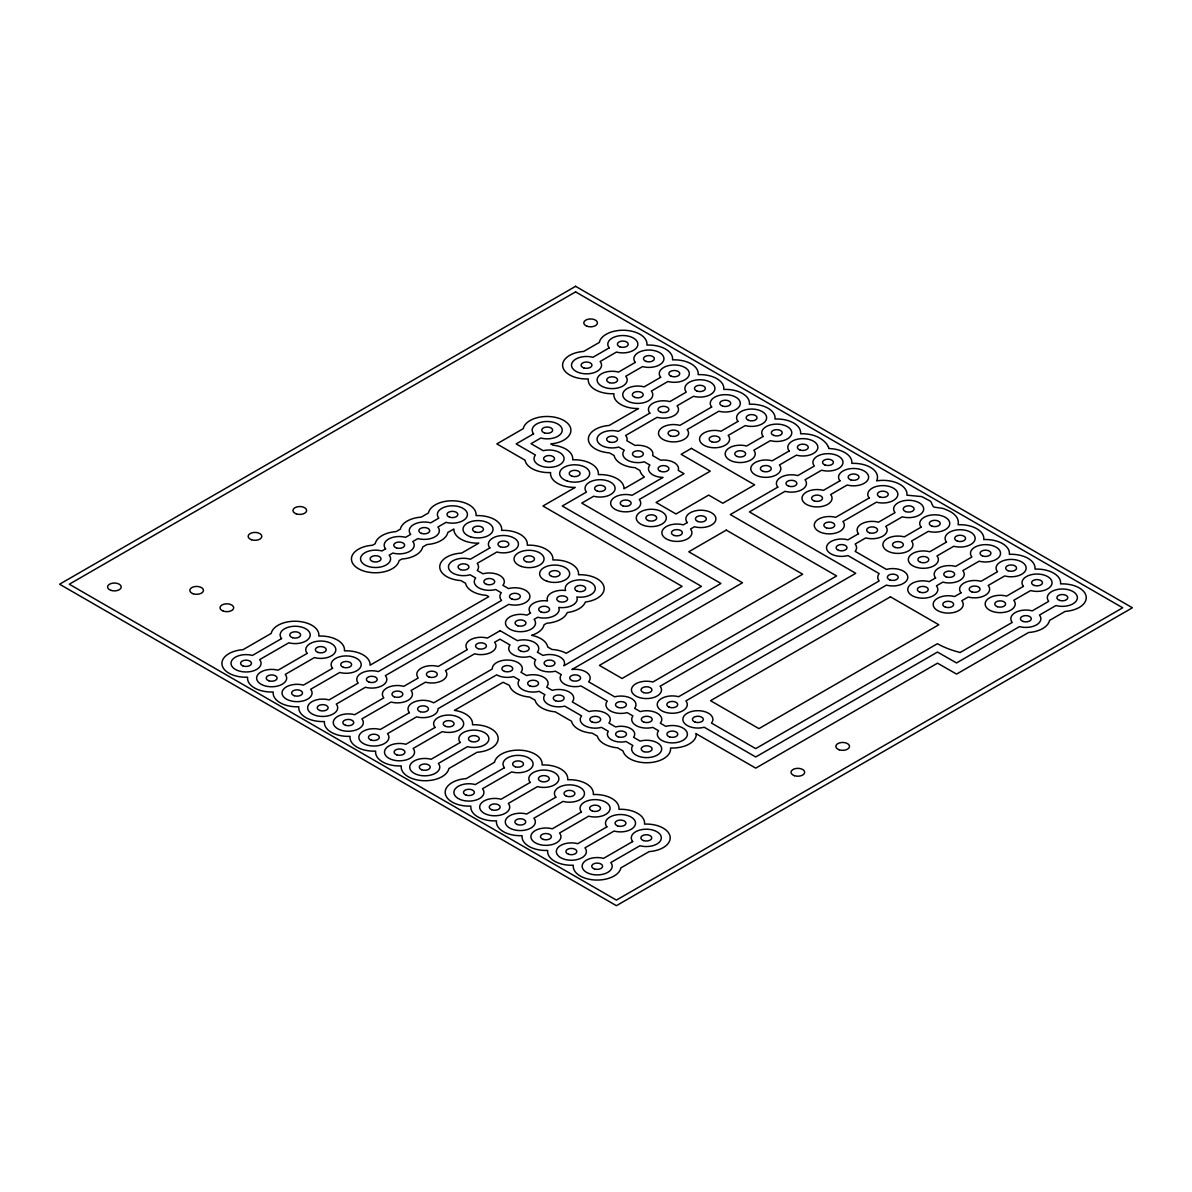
<?xml version="1.0" encoding="UTF-8"?>
<svg xmlns="http://www.w3.org/2000/svg" width="1192" height="1192" viewBox="0 0 1192 1192"><rect width="100%" height="100%" fill="white"/><g stroke="black" fill="none" stroke-linecap="round" stroke-linejoin="round"><path stroke-width="1.5" d="M500.074 630.747L487.349 638.092A15.034 8.687 0 0 0 470.348 639.821A15.034 8.687 0 0 0 467.353 649.625L438.224 666.462A15.034 8.687 0 0 0 421.208 668.176A15.034 8.687 0 0 0 418.228 677.995L403.79 686.339A15.034 8.687 0 0 0 386.774 688.052A15.034 8.687 0 0 0 383.794 697.871L354.65 714.708A15.034 8.687 0 0 0 333.402 721.309A15.034 8.687 0 0 0 350.478 731.158A15.034 8.687 0 0 0 361.891 718.88L391.036 702.058A15.034 8.687 0 0 0 408.037 700.33A15.034 8.687 0 0 0 411.031 690.511L425.455 682.182A15.034 8.687 0 0 0 442.47 680.453A15.034 8.687 0 0 0 445.45 670.634L474.595 653.812A15.034 8.687 0 0 0 491.611 652.084A15.034 8.687 0 0 0 494.591 642.264L499.955 639.165L510.012 644.976A15.034 8.687 0 0 0 513.111 654.646A15.034 8.687 0 0 0 529.874 656.434L535.7 659.802A15.034 8.687 0 0 0 538.903 669.338A15.034 8.687 0 0 0 555.412 671.185L561.313 674.597A15.034 8.687 0 0 0 564.516 684.119A15.034 8.687 0 0 0 581.025 685.981L607.279 701.134A15.034 8.687 0 0 0 610.319 710.879A15.034 8.687 0 0 0 627.201 712.637L632.952 715.96A15.034 8.687 0 0 0 636.111 725.555A15.034 8.687 0 0 0 652.754 727.388L658.565 730.741A15.034 8.687 0 0 0 670.47 742.825A15.034 8.687 0 0 0 687.203 732.827A15.034 8.687 0 0 0 665.866 726.375L660.308 723.172A15.034 8.687 0 0 0 657.373 713.293A15.034 8.687 0 0 0 640.253 711.594L634.621 708.346A15.034 8.687 0 0 0 631.581 698.601A15.034 8.687 0 0 0 614.7 696.843L588.654 681.809A15.034 8.687 0 0 0 586.971 672.631A15.034 8.687 0 0 0 571.922 669.517L720.951 583.469L581.77 503.113L593.69 496.23A15.034 8.687 0 0 0 614.938 489.644A15.034 8.687 0 0 0 597.877 479.78A15.034 8.687 0 0 0 586.449 492.058L562.266 506.019L701.447 586.36L563.89 665.777A15.034 8.687 0 0 0 559.316 656.613A15.034 8.687 0 0 0 542.926 655.406L537.368 652.188A15.034 8.687 0 0 0 534.374 642.384A15.034 8.687 0 0 0 517.373 640.655L500.148 630.702M960.082 652.531L1012.231 622.418A15.034 8.687 0 0 1 1015.226 612.599A15.034 8.687 0 0 1 1032.227 610.87L1048.722 601.349A15.034 8.687 0 0 1 1060.165 589.086A15.034 8.687 0 0 1 1077.225 598.935A15.034 8.687 0 0 1 1055.978 605.536L1039.469 615.057A15.034 8.687 0 0 1 1036.489 624.876A15.034 8.687 0 0 1 1019.488 626.605L956.52 662.946L937.478 652.054L755.743 756.98L704.234 727.239A15.034 8.687 0 0 1 683.001 720.624A15.034 8.687 0 0 1 700.106 710.79A15.034 8.687 0 0 1 711.475 723.082L755.713 748.621L937.419 643.71A75.603 43.642 0 0 0 960.111 652.486M828.336 446.762L828.887 448.192M828.991 448.565A23.915 13.812 0 0 1 851.818 463.375A23.915 13.812 0 0 1 876.612 480.868A23.915 13.812 0 0 1 906.918 495.172L921.803 496.602L930.431 501.176A14.17 8.18 0 0 1 931.891 504.082L933.306 506.6A4.634 2.682 0 0 0 934.453 507.211L942.082 508.254A11.205 6.467 0 0 1 945.658 509.505C952.095 511.875 959.694 516.583 958.144 524.748A23.915 13.812 0 0 1 983.758 539.544A23.915 13.812 0 0 1 1009.356 554.325A23.915 13.812 0 0 1 1034.969 569.12A23.915 13.812 0 0 1 1060.582 583.901A23.915 13.812 0 0 1 1086.15 596.343A23.915 13.812 0 0 1 1065.171 611.392L1049.556 620.406A23.915 13.812 0 0 1 1028.621 632.49L956.565 674.091L937.523 663.184L755.743 768.14L695.845 733.557A10.639 6.139 0 0 1 696.202 735.509A23.915 13.812 0 0 1 670.515 747.98A23.915 13.812 0 0 1 649.208 762.671A23.915 13.812 0 0 1 622.984 750.93L617.605 747.831A23.915 13.812 0 0 1 597.371 736.149L592.23 733.169A23.915 13.812 0 0 1 571.519 721.22L555.263 711.833A23.915 13.812 0 0 1 535.029 700.151L529.65 697.052A23.915 13.812 0 0 1 509.416 685.37L503.084 682.286L454.45 710.372A23.915 13.812 0 0 1 472.494 724.781A23.915 13.812 0 0 1 498.062 737.237A23.915 13.812 0 0 1 477.053 752.271L448.877 768.542A23.915 13.812 0 0 1 422.832 780.671A23.915 13.812 0 0 1 401.257 765.905A23.915 13.812 0 0 1 375.644 751.124A23.915 13.812 0 0 1 350.046 736.343A23.915 13.812 0 0 1 324.433 721.547A23.915 13.812 0 0 1 298.82 706.767A23.915 13.812 0 0 1 273.206 691.971A23.915 13.812 0 0 1 247.593 677.19A23.915 13.812 0 0 1 222.025 664.734A23.915 13.812 0 0 1 243.004 649.7L271.21 633.414A23.915 13.812 0 0 1 297.255 621.3A23.915 13.812 0 0 1 318.815 636.066A23.915 13.812 0 0 1 344.428 650.847A23.915 13.812 0 0 1 370.086 665.196L488.75 596.685L486.47 595.359A23.915 13.812 0 0 1 465.536 583.275L460.857 580.578A23.915 13.812 0 0 1 439.759 566.647A23.915 13.812 0 0 1 461.587 553.103L478.767 543.179A23.915 13.812 0 0 1 453.899 528.965L447.834 532.452A23.915 13.812 0 0 1 426.915 544.535L422.743 546.949A23.915 13.812 0 0 1 401.808 559.033L399.111 560.583A23.915 13.812 0 0 1 374.422 572.756A23.915 13.812 0 0 1 351.461 559.495A23.915 13.812 0 0 1 372.545 545.251L375.227 543.686A23.915 13.812 0 0 1 396.161 531.602L400.333 529.188A23.915 13.812 0 0 1 421.268 517.119L428.435 512.977A23.915 13.812 0 0 1 454.48 500.849A23.915 13.812 0 0 1 476.04 515.615A23.915 13.812 0 0 1 501.653 530.395A23.915 13.812 0 0 1 527.266 545.191A23.915 13.812 0 0 1 552.879 559.972A23.915 13.812 0 0 1 578.492 574.768A23.915 13.812 0 0 1 603.927 586.553A23.915 13.812 0 0 1 585.346 602.034A23.915 13.812 0 0 1 567.258 612.554A23.915 13.812 0 0 1 546.755 623.222L544.044 624.787A23.915 13.812 0 0 1 531.572 635.336A23.915 13.812 0 0 1 547.724 647.003L551.971 649.461A23.915 13.812 0 0 1 566.185 653.29L682.107 586.36L542.941 506.019L575.2 487.394A23.915 13.812 0 0 1 550.6 472.568A23.915 13.812 0 0 1 525.046 460.187L496.84 443.901L523.243 428.658A23.915 13.812 0 0 1 547.62 416.485A23.915 13.812 0 0 1 570.864 429.373A23.915 13.812 0 0 1 550.779 443.931L552.999 445.197A23.915 13.812 0 0 1 572.696 459.814A23.915 13.812 0 0 1 598.309 474.61A23.915 13.812 0 0 1 623.967 488.809L644.395 477.009A23.915 13.812 0 0 1 639.925 470.467L635.068 467.651A23.915 13.812 0 0 1 614.133 455.567L609.455 452.871A23.915 13.812 0 0 1 588.356 439.237A23.915 13.812 0 0 1 609.172 425.455L638.495 408.543A23.915 13.812 0 0 1 613.895 393.718A23.915 13.812 0 0 1 588.282 378.937A23.915 13.812 0 0 1 562.713 366.48A23.915 13.812 0 0 1 583.693 351.446L599.323 342.432A23.915 13.812 0 0 1 625.368 330.318A23.915 13.812 0 0 1 646.928 345.084A23.915 13.812 0 0 1 672.541 359.865A23.915 13.812 0 0 1 698.154 374.646A23.915 13.812 0 0 1 723.768 389.441A23.915 13.812 0 0 1 749.381 404.222A23.915 13.812 0 0 1 774.994 419.018A23.915 13.812 0 0 1 800.607 433.799A23.915 13.812 0 0 1 819.277 437.807A34.851 20.115 0 0 1 828.366 446.762M575.587 286.318L59.6 584.214L616.413 905.682L1132.4 607.786L575.587 286.318M575.587 291.891L69.27 584.214L616.413 900.109L1122.73 607.786L575.587 291.891M609.201 347.885L592.901 357.302A15.034 8.687 0 0 0 571.653 363.903A15.034 8.687 0 0 0 588.714 373.752A15.034 8.687 0 0 0 600.142 361.489L616.458 352.072A15.034 8.687 0 0 0 637.705 345.471A15.034 8.687 0 0 0 620.645 335.623A15.034 8.687 0 0 0 609.201 347.885M635.291 362.398L618.529 372.083A15.034 8.687 0 0 0 597.281 378.683A15.034 8.687 0 0 0 614.342 388.532A15.034 8.687 0 0 0 625.77 376.255L642.548 366.585A15.034 8.687 0 0 0 663.795 359.984A15.034 8.687 0 0 0 646.735 350.135A15.034 8.687 0 0 0 635.291 362.398M533.584 433.843L516.166 443.901L535.417 455.016A15.034 8.687 0 0 0 546.696 467.249A15.034 8.687 0 0 0 563.965 457.624A15.034 8.687 0 0 0 543.179 450.695L531.036 443.692L540.825 438.03A15.034 8.687 0 0 0 562.073 431.43A15.034 8.687 0 0 0 545.012 421.581A15.034 8.687 0 0 0 533.584 433.843M660.666 377.313L644.142 386.864A15.034 8.687 0 0 0 622.894 393.464A15.034 8.687 0 0 0 639.955 403.313A15.034 8.687 0 0 0 651.383 391.05L667.922 381.5A15.034 8.687 0 0 0 689.17 374.899A15.034 8.687 0 0 0 672.109 365.05A15.034 8.687 0 0 0 660.666 377.313M385.582 548.871L381.947 550.972A15.034 8.687 0 0 0 360.699 557.573A15.034 8.687 0 0 0 377.76 567.422A15.034 8.687 0 0 0 389.188 555.159L392.824 553.058A15.034 8.687 0 0 0 409.825 551.33A15.034 8.687 0 0 0 412.805 541.526L417.93 538.575A15.034 8.687 0 0 0 434.931 536.847A15.034 8.687 0 0 0 437.911 527.028L446.032 522.349A15.034 8.687 0 0 0 467.279 515.749A15.034 8.687 0 0 0 450.218 505.9A15.034 8.687 0 0 0 438.775 518.162L430.67 522.841A15.034 8.687 0 0 0 413.669 524.569A15.034 8.687 0 0 0 410.674 534.388L405.563 537.339A15.034 8.687 0 0 0 388.562 539.067A15.034 8.687 0 0 0 385.582 548.871M649.849 413.147L618.305 431.355A15.034 8.687 0 0 0 597.073 439.386A15.034 8.687 0 0 0 618.708 447.06L624.265 450.263A15.034 8.687 0 0 0 627.26 460.082A15.034 8.687 0 0 0 644.261 461.811L649.878 465.044A15.034 8.687 0 0 0 663.05 477.411L632.043 495.306A15.034 8.687 0 0 0 610.796 501.907A15.034 8.687 0 0 0 627.856 511.755A15.034 8.687 0 0 0 639.299 499.478L684.044 473.716L678.263 470.378A15.034 8.687 0 0 0 660.636 460.201L652.65 455.597A15.034 8.687 0 0 0 635.023 445.421L626.918 440.742A15.034 8.687 0 0 0 625.636 435.482L657.09 417.334A15.034 8.687 0 0 0 674.091 415.606A15.034 8.687 0 0 0 677.086 405.787L693.535 396.28A15.034 8.687 0 0 0 714.783 389.68A15.034 8.687 0 0 0 697.722 379.831A15.034 8.687 0 0 0 686.294 392.108L669.83 401.6A15.034 8.687 0 0 0 652.829 403.328A15.034 8.687 0 0 0 649.849 413.147M281.55 638.614L252.406 655.436A15.034 8.687 0 0 0 231.159 662.037A15.034 8.687 0 0 0 248.219 671.886A15.034 8.687 0 0 0 259.662 659.623L288.807 642.786A15.034 8.687 0 0 0 310.054 636.185A15.034 8.687 0 0 0 292.994 626.336A15.034 8.687 0 0 0 281.55 638.614M711.654 407.023L679.887 425.365A15.034 8.687 0 0 0 658.654 431.966A15.034 8.687 0 0 0 675.715 441.815A15.034 8.687 0 0 0 687.143 429.552L718.895 411.21A15.034 8.687 0 0 0 740.158 404.61A15.034 8.687 0 0 0 723.097 394.761A15.034 8.687 0 0 0 711.654 407.023M307.163 653.395L278.019 670.217A15.034 8.687 0 0 0 256.772 676.818A15.034 8.687 0 0 0 273.847 686.667A15.034 8.687 0 0 0 285.275 674.404L314.405 657.582A15.034 8.687 0 0 0 335.667 650.981A15.034 8.687 0 0 0 318.592 641.132A15.034 8.687 0 0 0 307.163 653.395M489.867 547.933L470.318 559.227A15.034 8.687 0 0 0 448.46 566.9A15.034 8.687 0 0 0 470.11 574.768L475.668 577.971A15.034 8.687 0 0 0 478.663 587.79A15.034 8.687 0 0 0 495.663 589.519L501.281 592.767A15.034 8.687 0 0 0 501.564 600.44L378.341 671.588A15.034 8.687 0 0 0 361.236 673.242A15.034 8.687 0 0 0 358.181 683.091L329.037 699.913A15.034 8.687 0 0 0 307.789 706.513A15.034 8.687 0 0 0 324.85 716.362A15.034 8.687 0 0 0 336.293 704.1L365.437 687.277A15.034 8.687 0 0 0 382.498 685.504A15.034 8.687 0 0 0 385.344 675.64L508.79 604.359A15.034 8.687 0 0 0 529.933 596.358A15.034 8.687 0 0 0 508.537 588.58L502.905 585.332A15.034 8.687 0 0 0 499.925 575.513A15.034 8.687 0 0 0 482.924 573.784L477.232 570.506A15.034 8.687 0 0 0 477.187 563.369L496.9 552A15.034 8.687 0 0 0 518.282 545.474A15.034 8.687 0 0 0 501.176 535.595A15.034 8.687 0 0 0 489.867 547.933M691.434 448.371L681.124 454.316L710.283 471.153L656.077 502.458L676.013 513.976L708.689 495.097L722.799 503.248L754.64 484.861L691.434 448.371M737.982 421.402L720.951 431.236A15.034 8.687 0 0 0 699.704 437.837A15.034 8.687 0 0 0 716.764 447.685A15.034 8.687 0 0 0 728.208 435.423L745.223 425.589A15.034 8.687 0 0 0 766.471 418.988A15.034 8.687 0 0 0 749.41 409.139A15.034 8.687 0 0 0 737.982 421.402M332.568 668.31L303.424 685.132A15.034 8.687 0 0 0 282.176 691.747A15.034 8.687 0 0 0 299.281 701.567A15.034 8.687 0 0 0 310.65 689.274L339.765 672.467A15.034 8.687 0 0 0 361.042 665.881A15.034 8.687 0 0 0 343.966 656.017A15.034 8.687 0 0 0 332.568 668.31M763.133 436.466L746.565 446.017A15.034 8.687 0 0 0 725.317 452.617A15.034 8.687 0 0 0 742.378 462.466A15.034 8.687 0 0 0 753.821 450.203L770.375 440.653A15.034 8.687 0 0 0 791.622 434.052A15.034 8.687 0 0 0 774.562 424.203A15.034 8.687 0 0 0 763.133 436.466M789.208 450.978L772.178 460.812A15.034 8.687 0 0 0 750.93 467.413A15.034 8.687 0 0 0 768.006 477.262A15.034 8.687 0 0 0 779.419 464.984L796.435 455.165A15.034 8.687 0 0 0 817.697 448.579A15.034 8.687 0 0 0 800.652 438.716A15.034 8.687 0 0 0 789.208 450.978M530.514 613.06L526.879 615.161A15.034 8.687 0 0 0 505.632 621.762A15.034 8.687 0 0 0 522.692 631.611A15.034 8.687 0 0 0 534.12 619.348L537.756 617.247A15.034 8.687 0 0 0 553.595 616.13A15.034 8.687 0 0 0 558.765 607.413A15.034 8.687 0 0 0 576.824 596.983A15.034 8.687 0 0 0 595.24 589.206A15.034 8.687 0 0 0 579.103 579.878A15.034 8.687 0 0 0 565.604 590.517A15.034 8.687 0 0 0 547.545 600.932A15.034 8.687 0 0 0 532.452 603.927A15.034 8.687 0 0 0 530.514 613.06M687.263 522.573L683.269 524.867A15.034 8.687 0 0 0 662.022 531.468A15.034 8.687 0 0 0 679.082 541.317A15.034 8.687 0 0 0 690.511 529.054L694.504 526.76A15.034 8.687 0 0 0 715.751 520.159A15.034 8.687 0 0 0 698.691 510.31A15.034 8.687 0 0 0 687.263 522.573M777.81 487.141L730.294 514.572L836.605 575.945L652.843 682.033A15.034 8.687 0 0 0 631.596 688.633A15.034 8.687 0 0 0 648.657 698.482A15.034 8.687 0 0 0 660.1 686.22L855.752 573.292L749.41 511.904L785.051 491.327A15.034 8.687 0 0 0 802.052 489.599A15.034 8.687 0 0 0 805.047 479.78L821.601 470.214A15.034 8.687 0 0 0 842.848 463.613A15.034 8.687 0 0 0 825.788 453.765A15.034 8.687 0 0 0 814.345 466.042L797.791 475.593A15.034 8.687 0 0 0 780.79 477.322A15.034 8.687 0 0 0 777.81 487.141M409.407 712.667L380.263 729.489A15.034 8.687 0 0 0 359.015 736.09A15.034 8.687 0 0 0 376.091 745.939A15.034 8.687 0 0 0 387.504 733.661L416.634 716.839A15.034 8.687 0 0 0 438.045 708.689L496.677 674.836A15.034 8.687 0 0 0 513.558 676.594L519.31 679.917A15.034 8.687 0 0 0 522.454 689.527A15.034 8.687 0 0 0 539.097 691.345L544.923 694.698A15.034 8.687 0 0 0 548.067 704.308A15.034 8.687 0 0 0 564.71 706.126L581.577 715.87A15.034 8.687 0 0 0 584.616 725.615A15.034 8.687 0 0 0 601.498 727.373L608.307 731.292A13.663 7.897 0 0 0 611.377 739.74A13.663 7.897 0 0 0 625.994 741.513L632.877 745.477A15.034 8.687 0 0 0 644.783 757.561A15.034 8.687 0 0 0 661.5 747.563A15.034 8.687 0 0 0 640.164 741.111L633.578 737.312A13.663 7.897 0 0 0 630.702 728.58A13.663 7.897 0 0 0 615.579 726.926L608.933 723.082A15.034 8.687 0 0 0 605.879 713.337A15.034 8.687 0 0 0 588.997 711.579L572.264 701.909A15.034 8.687 0 0 0 569.329 692.03A15.034 8.687 0 0 0 552.209 690.332L546.651 687.128A15.034 8.687 0 0 0 543.716 677.25A15.034 8.687 0 0 0 526.596 675.551L520.978 672.303A15.034 8.687 0 0 0 510.25 660.189A15.034 8.687 0 0 0 492.281 668.995L433.65 702.848A15.034 8.687 0 0 0 414.384 701.879A15.034 8.687 0 0 0 409.407 712.667M726.271 530.112L688.767 551.777L742.482 582.784L599.397 665.389L622.09 678.486L802.678 574.231L726.271 530.112M839.958 480.823L823.419 490.374A15.034 8.687 0 0 0 802.171 496.975A15.034 8.687 0 0 0 819.247 506.823A15.034 8.687 0 0 0 830.66 494.561L847.199 485.01A15.034 8.687 0 0 0 868.461 478.409A15.034 8.687 0 0 0 851.401 468.56A15.034 8.687 0 0 0 839.958 480.823M435.035 727.448L405.891 744.27A15.034 8.687 0 0 0 384.643 750.871A15.034 8.687 0 0 0 401.704 760.72A15.034 8.687 0 0 0 413.147 748.457L442.292 731.62A15.034 8.687 0 0 0 463.524 725.019A15.034 8.687 0 0 0 446.464 715.17A15.034 8.687 0 0 0 435.035 727.448M869.192 497.988L835.667 517.343A15.034 8.687 0 0 0 814.419 523.944A15.034 8.687 0 0 0 831.48 533.793A15.034 8.687 0 0 0 842.908 521.53L876.448 502.175A15.034 8.687 0 0 0 897.695 495.574A15.034 8.687 0 0 0 880.635 485.71A15.034 8.687 0 0 0 869.192 497.988M460.261 742.452L431.117 759.274A15.034 8.687 0 0 0 409.869 765.875A15.034 8.687 0 0 0 426.945 775.724A15.034 8.687 0 0 0 438.358 763.446L467.502 746.624A15.034 8.687 0 0 0 488.75 740.038A15.034 8.687 0 0 0 471.704 730.174A15.034 8.687 0 0 0 460.261 742.452M858.508 533.733L847.929 539.842A15.034 8.687 0 0 0 826.518 547.694A15.034 8.687 0 0 0 847.929 555.561L879.16 573.59A15.034 8.687 0 0 0 879.16 580.951L678.635 696.724A15.034 8.687 0 0 0 657.388 703.325A15.034 8.687 0 0 0 674.448 713.174A15.034 8.687 0 0 0 685.892 700.911L886.416 585.138A15.034 8.687 0 0 0 907.812 577.271A15.034 8.687 0 0 0 886.416 569.404L855.171 551.375A15.034 8.687 0 0 0 855.171 544.014L865.75 537.92A15.034 8.687 0 0 0 882.751 536.191A15.034 8.687 0 0 0 885.745 526.372L902.299 516.821A15.034 8.687 0 0 0 923.532 510.221A15.034 8.687 0 0 0 906.471 500.372A15.034 8.687 0 0 0 895.043 512.635L878.489 522.185A15.034 8.687 0 0 0 861.488 523.914A15.034 8.687 0 0 0 858.508 533.733M494.471 762.314L466.266 778.599A23.915 13.812 0 0 0 445.287 793.634A23.915 13.812 0 0 0 470.855 806.09A23.915 13.812 0 0 0 496.468 820.871A23.915 13.812 0 0 0 522.081 835.667A23.915 13.812 0 0 0 547.679 850.447A23.915 13.812 0 0 0 573.292 865.228A23.915 13.812 0 0 0 594.853 879.994A23.915 13.812 0 0 0 620.898 867.88L649.118 851.595A23.915 13.812 0 0 0 670.098 836.561A23.915 13.812 0 0 0 644.529 824.104A23.915 13.812 0 0 0 618.916 809.323A23.915 13.812 0 0 0 593.303 794.528A23.915 13.812 0 0 0 567.69 779.747A23.915 13.812 0 0 0 542.077 764.966A23.915 13.812 0 0 0 520.517 750.2A23.915 13.812 0 0 0 494.471 762.314M504.425 767.722L475.295 784.559A15.034 8.687 0 0 0 454.048 791.16A15.034 8.687 0 0 0 471.108 801.009A15.034 8.687 0 0 0 482.522 788.731L511.666 771.909A15.034 8.687 0 0 0 532.928 765.309A15.034 8.687 0 0 0 515.868 755.46A15.034 8.687 0 0 0 504.425 767.722M921.133 527.147L904.296 536.877A15.034 8.687 0 0 0 883.048 543.477A15.034 8.687 0 0 0 900.109 553.326A15.034 8.687 0 0 0 911.537 541.049L928.374 531.334A15.034 8.687 0 0 0 949.622 524.733A15.034 8.687 0 0 0 932.561 514.884A15.034 8.687 0 0 0 921.133 527.147M530.216 782.414L501.072 799.236A15.034 8.687 0 0 0 479.825 805.837A15.034 8.687 0 0 0 496.885 815.686A15.034 8.687 0 0 0 508.328 803.423L537.473 786.601A15.034 8.687 0 0 0 558.72 780A15.034 8.687 0 0 0 541.645 770.151A15.034 8.687 0 0 0 530.216 782.414M946.508 542.077L929.715 551.762A15.034 8.687 0 0 0 908.468 558.363A15.034 8.687 0 0 0 925.528 568.212A15.034 8.687 0 0 0 936.972 555.949L953.749 546.249A15.034 8.687 0 0 0 974.996 539.648A15.034 8.687 0 0 0 957.936 529.799A15.034 8.687 0 0 0 946.508 542.077M890.439 596.82L710.536 700.687L758.917 728.625L938.819 624.757L890.439 596.82M555.83 797.195L526.685 814.032A15.034 8.687 0 0 0 505.438 820.632A15.034 8.687 0 0 0 522.513 830.481A15.034 8.687 0 0 0 533.927 818.204L563.071 801.382A15.034 8.687 0 0 0 584.318 794.781A15.034 8.687 0 0 0 567.273 784.932A15.034 8.687 0 0 0 555.83 797.195M935.586 577.941L929.164 581.651A15.034 8.687 0 0 0 907.917 588.267A15.034 8.687 0 0 0 924.977 598.116A15.034 8.687 0 0 0 936.405 585.838L942.842 582.128A15.034 8.687 0 0 0 959.843 580.4A15.034 8.687 0 0 0 962.823 570.596L979.139 561.179A15.034 8.687 0 0 0 1000.386 554.578A15.034 8.687 0 0 0 983.326 544.729A15.034 8.687 0 0 0 971.882 556.992L955.582 566.409A15.034 8.687 0 0 0 938.581 568.137A15.034 8.687 0 0 0 935.586 577.941M581.443 811.99L552.298 828.812A15.034 8.687 0 0 0 531.051 835.413A15.034 8.687 0 0 0 548.111 845.262A15.034 8.687 0 0 0 559.555 832.999L588.699 816.177A15.034 8.687 0 0 0 609.932 809.562A15.034 8.687 0 0 0 592.871 799.713A15.034 8.687 0 0 0 581.443 811.99M961.005 592.841L954.583 596.551A15.034 8.687 0 0 0 933.336 603.167A15.034 8.687 0 0 0 950.441 613.001A15.034 8.687 0 0 0 961.795 600.708L968.202 597.013A15.034 8.687 0 0 0 985.263 595.3A15.034 8.687 0 0 0 988.213 585.451L1004.677 575.945A15.034 8.687 0 0 0 1025.984 569.389A15.034 8.687 0 0 0 1008.953 559.51A15.034 8.687 0 0 0 997.495 571.773L981.001 581.309A15.034 8.687 0 0 0 964 583.022A15.034 8.687 0 0 0 961.005 592.841M606.877 826.876L577.733 843.698A15.034 8.687 0 0 0 556.485 850.313A15.034 8.687 0 0 0 573.59 860.147A15.034 8.687 0 0 0 584.959 847.855L614.074 831.048A15.034 8.687 0 0 0 635.366 824.477A15.034 8.687 0 0 0 618.335 814.613A15.034 8.687 0 0 0 606.877 826.876M1023.407 586.389L1006.555 596.119A15.034 8.687 0 0 0 985.307 602.735A15.034 8.687 0 0 0 1002.398 612.569A15.034 8.687 0 0 0 1013.796 600.291L1030.633 590.576A15.034 8.687 0 0 0 1051.895 583.991A15.034 8.687 0 0 0 1034.85 574.127A15.034 8.687 0 0 0 1023.407 586.389M632.684 841.552L603.539 858.374A15.034 8.687 0 0 0 582.292 864.975A15.034 8.687 0 0 0 599.352 874.824A15.034 8.687 0 0 0 610.796 862.561L639.94 845.739A15.034 8.687 0 0 0 661.173 839.138A15.034 8.687 0 0 0 644.112 829.289A15.034 8.687 0 0 0 632.684 841.552M586.777 326.146A6.839 3.948 0 0 0 597.43 323.166A6.839 3.948 0 0 0 587.626 319.337A6.839 3.948 0 0 0 586.777 326.146M193.149 593.75A6.839 3.948 0 0 0 203.474 590.413A6.839 3.948 0 0 0 193.298 586.926A6.839 3.948 0 0 0 193.149 593.75M223.366 611.138A6.839 3.948 0 0 0 233.692 607.786A6.839 3.948 0 0 0 223.515 604.299A6.839 3.948 0 0 0 223.366 611.138M296.316 513.871A6.839 3.948 0 0 0 306.642 510.534A6.839 3.948 0 0 0 296.465 507.032A6.839 3.948 0 0 0 296.316 513.871M251.497 539.752A6.839 3.948 0 0 0 261.823 536.4A6.839 3.948 0 0 0 251.646 532.913A6.839 3.948 0 0 0 251.497 539.752M839.183 749.783A6.839 3.948 0 0 0 849.509 746.445A6.839 3.948 0 0 0 839.332 742.944A6.839 3.948 0 0 0 839.183 749.783M794.364 775.664A6.839 3.948 0 0 0 804.689 772.312A6.839 3.948 0 0 0 794.513 768.825A6.839 3.948 0 0 0 794.364 775.664M110.975 590.383A6.839 3.948 0 0 0 121.226 586.971A6.839 3.948 0 0 0 110.975 583.558A6.839 3.948 0 0 0 110.975 590.383M619.765 346.812A5.468 3.159 0 0 0 628.273 344.428A5.468 3.159 0 0 0 620.436 341.359A5.468 3.159 0 0 0 619.765 346.812M583.797 367.896A5.468 3.159 0 0 0 591.992 365.169A5.468 3.159 0 0 0 583.797 362.428A5.468 3.159 0 0 0 583.797 367.896M609.425 382.677A5.468 3.159 0 0 0 617.62 379.935A5.468 3.159 0 0 0 609.425 377.208A5.468 3.159 0 0 0 609.425 382.677M646.183 361.444A5.468 3.159 0 0 0 654.378 358.717A5.468 3.159 0 0 0 646.183 355.976A5.468 3.159 0 0 0 646.183 361.444M671.23 376.255A5.468 3.159 0 0 0 679.738 373.871A5.468 3.159 0 0 0 671.901 370.801A5.468 3.159 0 0 0 671.23 376.255M634.695 397.338A5.468 3.159 0 0 0 643.218 394.954A5.468 3.159 0 0 0 635.381 391.885A5.468 3.159 0 0 0 634.695 397.338M696.843 391.036A5.468 3.159 0 0 0 705.366 388.652A5.468 3.159 0 0 0 697.514 385.582A5.468 3.159 0 0 0 696.843 391.036M660.726 412.194A5.468 3.159 0 0 0 668.935 409.467A5.468 3.159 0 0 0 660.726 406.725A5.468 3.159 0 0 0 660.726 412.194M722.546 406.085A5.468 3.159 0 0 0 730.741 403.358A5.468 3.159 0 0 0 722.546 400.616A5.468 3.159 0 0 0 722.546 406.085M670.455 435.84A5.468 3.159 0 0 0 678.978 433.456A5.468 3.159 0 0 0 671.141 430.387A5.468 3.159 0 0 0 670.455 435.84M748.531 420.344A5.468 3.159 0 0 0 757.054 417.96A5.468 3.159 0 0 0 749.217 414.89A5.468 3.159 0 0 0 748.531 420.344M711.847 441.83A5.468 3.159 0 0 0 720.057 439.103A5.468 3.159 0 0 0 711.847 436.361A5.468 3.159 0 0 0 711.847 441.83M773.683 435.393A5.468 3.159 0 0 0 782.205 433.009A5.468 3.159 0 0 0 774.353 429.94A5.468 3.159 0 0 0 773.683 435.393M737.133 456.491A5.468 3.159 0 0 0 745.656 454.107A5.468 3.159 0 0 0 737.803 451.038A5.468 3.159 0 0 0 737.133 456.491M800.085 450.04A5.468 3.159 0 0 0 808.295 447.298A5.468 3.159 0 0 0 800.085 444.571A5.468 3.159 0 0 0 800.085 450.04M763.074 471.406A5.468 3.159 0 0 0 771.284 468.665A5.468 3.159 0 0 0 763.074 465.938A5.468 3.159 0 0 0 763.074 471.406M824.909 464.969A5.468 3.159 0 0 0 833.417 462.585A5.468 3.159 0 0 0 825.579 459.516A5.468 3.159 0 0 0 824.909 464.969M788.687 486.187A5.468 3.159 0 0 0 796.897 483.46A5.468 3.159 0 0 0 788.687 480.719A5.468 3.159 0 0 0 788.687 486.187M850.85 479.884A5.468 3.159 0 0 0 859.045 477.143A5.468 3.159 0 0 0 850.85 474.416A5.468 3.159 0 0 0 850.85 479.884M814.315 500.968A5.468 3.159 0 0 0 822.525 498.241A5.468 3.159 0 0 0 814.315 495.5A5.468 3.159 0 0 0 814.315 500.968M879.756 496.915A5.468 3.159 0 0 0 888.263 494.531A5.468 3.159 0 0 0 880.426 491.462A5.468 3.159 0 0 0 879.756 496.915M826.563 527.937A5.468 3.159 0 0 0 834.758 525.21A5.468 3.159 0 0 0 826.563 522.468A5.468 3.159 0 0 0 826.563 527.937M905.592 511.577A5.468 3.159 0 0 0 914.115 509.178A5.468 3.159 0 0 0 906.278 506.123A5.468 3.159 0 0 0 905.592 511.577M869.385 532.779A5.468 3.159 0 0 0 877.595 530.053A5.468 3.159 0 0 0 869.385 527.311A5.468 3.159 0 0 0 869.385 532.779M838.497 550.317A5.468 3.159 0 0 0 847.005 547.918A5.468 3.159 0 0 0 839.168 544.863A5.468 3.159 0 0 0 838.497 550.317M932.01 526.208A5.468 3.159 0 0 0 940.22 523.467A5.468 3.159 0 0 0 932.01 520.74A5.468 3.159 0 0 0 932.01 526.208M895.192 547.471A5.468 3.159 0 0 0 903.387 544.729A5.468 3.159 0 0 0 895.192 542.002A5.468 3.159 0 0 0 895.192 547.471M957.385 541.123A5.468 3.159 0 0 0 965.594 538.397A5.468 3.159 0 0 0 957.385 535.655A5.468 3.159 0 0 0 957.385 541.123M920.611 562.356A5.468 3.159 0 0 0 928.821 559.629A5.468 3.159 0 0 0 920.611 556.888A5.468 3.159 0 0 0 920.611 562.356M982.446 555.919A5.468 3.159 0 0 0 990.954 553.535A5.468 3.159 0 0 0 983.117 550.466A5.468 3.159 0 0 0 982.446 555.919M946.15 576.883A5.468 3.159 0 0 0 954.658 574.499A5.468 3.159 0 0 0 946.821 571.43A5.468 3.159 0 0 0 946.15 576.883M1008.059 570.715A5.468 3.159 0 0 0 1016.567 568.331A5.468 3.159 0 0 0 1008.73 565.261A5.468 3.159 0 0 0 1008.059 570.715M971.897 591.903A5.468 3.159 0 0 0 980.092 589.161A5.468 3.159 0 0 0 971.897 586.434A5.468 3.159 0 0 0 971.897 591.903M945.479 607.16A5.468 3.159 0 0 0 953.674 604.418A5.468 3.159 0 0 0 945.479 601.692A5.468 3.159 0 0 0 945.479 607.16M1034.298 585.451A5.468 3.159 0 0 0 1042.493 582.709A5.468 3.159 0 0 0 1034.298 579.982A5.468 3.159 0 0 0 1034.298 585.451M997.451 606.713A5.468 3.159 0 0 0 1005.646 603.986A5.468 3.159 0 0 0 997.451 601.26A5.468 3.159 0 0 0 997.451 606.713M1059.613 600.41A5.468 3.159 0 0 0 1067.808 597.669A5.468 3.159 0 0 0 1059.613 594.942A5.468 3.159 0 0 0 1059.613 600.41M1023.123 621.479A5.468 3.159 0 0 0 1031.318 618.737A5.468 3.159 0 0 0 1023.123 616.011A5.468 3.159 0 0 0 1023.123 621.479M889.724 579.893A5.468 3.159 0 0 0 898.232 577.494A5.468 3.159 0 0 0 890.394 574.44A5.468 3.159 0 0 0 889.724 579.893M920.06 592.26A5.468 3.159 0 0 0 928.255 589.519A5.468 3.159 0 0 0 920.06 586.792A5.468 3.159 0 0 0 920.06 592.26M609.365 441.994A5.468 3.159 0 0 0 617.575 439.252A5.468 3.159 0 0 0 609.365 436.525A5.468 3.159 0 0 0 609.365 441.994M635.157 456.67A5.468 3.159 0 0 0 643.352 453.943A5.468 3.159 0 0 0 635.157 451.202A5.468 3.159 0 0 0 635.157 456.67M660.442 471.347A5.468 3.159 0 0 0 668.95 468.948A5.468 3.159 0 0 0 661.113 465.893A5.468 3.159 0 0 0 660.442 471.347M697.812 521.5A5.468 3.159 0 0 0 706.335 519.116A5.468 3.159 0 0 0 698.482 516.047A5.468 3.159 0 0 0 697.812 521.5M674.165 535.476A5.468 3.159 0 0 0 682.36 532.735A5.468 3.159 0 0 0 674.165 530.008A5.468 3.159 0 0 0 674.165 535.476M648.225 520.561A5.468 3.159 0 0 0 656.747 518.177A5.468 3.159 0 0 0 648.895 515.108A5.468 3.159 0 0 0 648.225 520.561M622.939 505.9A5.468 3.159 0 0 0 631.149 503.158A5.468 3.159 0 0 0 622.939 500.431A5.468 3.159 0 0 0 622.939 505.9M597.326 491.104A5.468 3.159 0 0 0 605.536 488.377A5.468 3.159 0 0 0 597.326 485.636A5.468 3.159 0 0 0 597.326 491.104M571.922 476.204A5.468 3.159 0 0 0 580.132 473.462A5.468 3.159 0 0 0 571.922 470.736A5.468 3.159 0 0 0 571.922 476.204M545.981 461.289A5.468 3.159 0 0 0 554.503 458.905A5.468 3.159 0 0 0 546.651 455.836A5.468 3.159 0 0 0 545.981 461.289M544.476 432.905A5.468 3.159 0 0 0 552.671 430.178A5.468 3.159 0 0 0 544.476 427.436A5.468 3.159 0 0 0 544.476 432.905M695.145 722.114A5.468 3.159 0 0 0 703.34 719.372A5.468 3.159 0 0 0 695.145 716.645A5.468 3.159 0 0 0 695.145 722.114M669.204 707.199A5.468 3.159 0 0 0 677.726 704.815A5.468 3.159 0 0 0 669.874 701.745A5.468 3.159 0 0 0 669.204 707.199M643.74 692.641A5.468 3.159 0 0 0 651.95 689.9A5.468 3.159 0 0 0 643.74 687.173A5.468 3.159 0 0 0 643.74 692.641M669.621 736.939A5.468 3.159 0 0 0 677.816 734.212A5.468 3.159 0 0 0 669.621 731.471A5.468 3.159 0 0 0 669.621 736.939M643.68 722.039A5.468 3.159 0 0 0 652.203 719.655A5.468 3.159 0 0 0 644.351 716.586A5.468 3.159 0 0 0 643.68 722.039M618.216 707.467A5.468 3.159 0 0 0 626.426 704.74A5.468 3.159 0 0 0 618.216 701.999A5.468 3.159 0 0 0 618.216 707.467M643.918 751.675A5.468 3.159 0 0 0 652.128 748.948A5.468 3.159 0 0 0 643.918 746.207A5.468 3.159 0 0 0 643.918 751.675M618.305 736.894A5.468 3.159 0 0 0 626.515 734.168A5.468 3.159 0 0 0 618.305 731.426A5.468 3.159 0 0 0 618.305 736.894M592.186 722.084A5.468 3.159 0 0 0 600.708 719.7A5.468 3.159 0 0 0 592.871 716.63A5.468 3.159 0 0 0 592.186 722.084M555.636 700.777A5.468 3.159 0 0 0 564.159 698.393A5.468 3.159 0 0 0 556.321 695.323A5.468 3.159 0 0 0 555.636 700.777M530.023 685.996A5.468 3.159 0 0 0 538.546 683.612A5.468 3.159 0 0 0 530.708 680.543A5.468 3.159 0 0 0 530.023 685.996M572.086 680.602A5.468 3.159 0 0 0 580.593 678.218A5.468 3.159 0 0 0 572.756 675.149A5.468 3.159 0 0 0 572.086 680.602M546.472 665.821A5.468 3.159 0 0 0 554.98 663.423A5.468 3.159 0 0 0 547.143 660.368A5.468 3.159 0 0 0 546.472 665.821M521.008 651.249A5.468 3.159 0 0 0 529.218 648.523A5.468 3.159 0 0 0 521.008 645.781A5.468 3.159 0 0 0 521.008 651.249M504.574 671.424A5.468 3.159 0 0 0 512.769 668.697A5.468 3.159 0 0 0 504.574 665.97A5.468 3.159 0 0 0 504.574 671.424M577.181 591.158A5.468 3.159 0 0 0 585.704 588.759A5.468 3.159 0 0 0 577.867 585.704A5.468 3.159 0 0 0 577.181 591.158M559.122 601.573A5.468 3.159 0 0 0 567.645 599.189A5.468 3.159 0 0 0 559.808 596.119A5.468 3.159 0 0 0 559.122 601.573M541.064 612.003A5.468 3.159 0 0 0 549.587 609.619A5.468 3.159 0 0 0 541.734 606.549A5.468 3.159 0 0 0 541.064 612.003M512.173 599.174A5.468 3.159 0 0 0 520.368 596.432A5.468 3.159 0 0 0 512.173 593.705A5.468 3.159 0 0 0 512.173 599.174M517.775 625.77A5.468 3.159 0 0 0 525.97 623.029A5.468 3.159 0 0 0 517.775 620.302A5.468 3.159 0 0 0 517.775 625.77M486.56 584.378A5.468 3.159 0 0 0 494.755 581.651A5.468 3.159 0 0 0 486.56 578.91A5.468 3.159 0 0 0 486.56 584.378M460.768 569.702A5.468 3.159 0 0 0 468.963 566.96A5.468 3.159 0 0 0 460.768 564.233A5.468 3.159 0 0 0 460.768 569.702M500.342 546.785A5.468 3.159 0 0 0 508.865 544.401A5.468 3.159 0 0 0 501.027 541.332A5.468 3.159 0 0 0 500.342 546.785M526.298 561.7A5.468 3.159 0 0 0 534.493 558.959A5.468 3.159 0 0 0 526.298 556.232A5.468 3.159 0 0 0 526.298 561.7M551.568 576.362A5.468 3.159 0 0 0 560.091 573.978A5.468 3.159 0 0 0 552.254 570.908A5.468 3.159 0 0 0 551.568 576.362M449.667 517.209A5.468 3.159 0 0 0 457.862 514.482A5.468 3.159 0 0 0 449.667 511.74A5.468 3.159 0 0 0 449.667 517.209M474.938 531.885A5.468 3.159 0 0 0 483.46 529.486A5.468 3.159 0 0 0 475.623 526.432A5.468 3.159 0 0 0 474.938 531.885M421.566 533.435A5.468 3.159 0 0 0 429.761 530.708A5.468 3.159 0 0 0 421.566 527.967A5.468 3.159 0 0 0 421.566 533.435M396.459 547.933A5.468 3.159 0 0 0 404.654 545.191A5.468 3.159 0 0 0 396.459 542.464A5.468 3.159 0 0 0 396.459 547.933M372.843 561.566A5.468 3.159 0 0 0 381.038 558.839A5.468 3.159 0 0 0 372.843 556.098A5.468 3.159 0 0 0 372.843 561.566M478.245 648.686A5.468 3.159 0 0 0 486.44 645.945A5.468 3.159 0 0 0 478.245 643.218A5.468 3.159 0 0 0 478.245 648.686M429.105 677.056A5.468 3.159 0 0 0 437.315 674.314A5.468 3.159 0 0 0 429.105 671.588A5.468 3.159 0 0 0 429.105 677.056M292.442 637.66A5.468 3.159 0 0 0 300.637 634.934A5.468 3.159 0 0 0 292.442 632.192A5.468 3.159 0 0 0 292.442 637.66M318.055 652.441A5.468 3.159 0 0 0 326.25 649.715A5.468 3.159 0 0 0 318.055 646.988A5.468 3.159 0 0 0 318.055 652.441M242.974 665.911A5.468 3.159 0 0 0 251.497 663.527A5.468 3.159 0 0 0 243.645 660.457A5.468 3.159 0 0 0 242.974 665.911M268.915 680.811A5.468 3.159 0 0 0 277.125 678.084A5.468 3.159 0 0 0 268.915 675.342A5.468 3.159 0 0 0 268.915 680.811M294.32 695.726A5.468 3.159 0 0 0 302.53 692.984A5.468 3.159 0 0 0 294.32 690.257A5.468 3.159 0 0 0 294.32 695.726M343.43 667.341A5.468 3.159 0 0 0 351.64 664.615A5.468 3.159 0 0 0 343.43 661.873A5.468 3.159 0 0 0 343.43 667.341M369.073 682.137A5.468 3.159 0 0 0 377.268 679.41A5.468 3.159 0 0 0 369.073 676.683A5.468 3.159 0 0 0 369.073 682.137M319.933 710.507A5.468 3.159 0 0 0 328.143 707.78A5.468 3.159 0 0 0 319.933 705.038A5.468 3.159 0 0 0 319.933 710.507M345.546 725.302A5.468 3.159 0 0 0 353.756 722.561A5.468 3.159 0 0 0 345.546 719.834A5.468 3.159 0 0 0 345.546 725.302M394.343 696.813A5.468 3.159 0 0 0 402.866 694.414A5.468 3.159 0 0 0 395.014 691.36A5.468 3.159 0 0 0 394.343 696.813M420.284 711.713A5.468 3.159 0 0 0 428.494 708.987A5.468 3.159 0 0 0 420.284 706.245A5.468 3.159 0 0 0 420.284 711.713M371.159 740.083A5.468 3.159 0 0 0 379.354 737.356A5.468 3.159 0 0 0 371.159 734.615A5.468 3.159 0 0 0 371.159 740.083M445.584 726.375A5.468 3.159 0 0 0 454.107 723.991A5.468 3.159 0 0 0 446.27 720.922A5.468 3.159 0 0 0 445.584 726.375M396.787 754.864A5.468 3.159 0 0 0 404.982 752.122A5.468 3.159 0 0 0 396.787 749.395A5.468 3.159 0 0 0 396.787 754.864M471.153 741.498A5.468 3.159 0 0 0 479.348 738.772A5.468 3.159 0 0 0 471.153 736.03A5.468 3.159 0 0 0 471.153 741.498M421.685 769.749A5.468 3.159 0 0 0 430.208 767.365A5.468 3.159 0 0 0 422.355 764.296A5.468 3.159 0 0 0 421.685 769.749M515.317 766.784A5.468 3.159 0 0 0 523.512 764.042A5.468 3.159 0 0 0 515.317 761.315A5.468 3.159 0 0 0 515.317 766.784M466.176 795.153A5.468 3.159 0 0 0 474.386 792.412A5.468 3.159 0 0 0 466.176 789.685A5.468 3.159 0 0 0 466.176 795.153M541.108 781.46A5.468 3.159 0 0 0 549.303 778.734A5.468 3.159 0 0 0 541.108 776.007A5.468 3.159 0 0 0 541.108 781.46M491.64 809.711A5.468 3.159 0 0 0 500.163 807.327A5.468 3.159 0 0 0 492.311 804.257A5.468 3.159 0 0 0 491.64 809.711M566.379 796.137A5.468 3.159 0 0 0 574.902 793.753A5.468 3.159 0 0 0 567.064 790.683A5.468 3.159 0 0 0 566.379 796.137M517.253 824.506A5.468 3.159 0 0 0 525.776 822.107A5.468 3.159 0 0 0 517.924 819.053A5.468 3.159 0 0 0 517.253 824.506M592.335 811.037A5.468 3.159 0 0 0 600.53 808.31A5.468 3.159 0 0 0 592.335 805.568A5.468 3.159 0 0 0 592.335 811.037M543.194 839.406A5.468 3.159 0 0 0 551.389 836.68A5.468 3.159 0 0 0 543.194 833.938A5.468 3.159 0 0 0 543.194 839.406M617.426 825.818A5.468 3.159 0 0 0 625.949 823.419A5.468 3.159 0 0 0 618.112 820.364A5.468 3.159 0 0 0 617.426 825.818M568.629 854.292A5.468 3.159 0 0 0 576.839 851.565A5.468 3.159 0 0 0 568.629 848.823A5.468 3.159 0 0 0 568.629 854.292M643.576 840.613A5.468 3.159 0 0 0 651.771 837.872A5.468 3.159 0 0 0 643.576 835.145A5.468 3.159 0 0 0 643.576 840.613M594.435 868.968A5.468 3.159 0 0 0 602.63 866.241A5.468 3.159 0 0 0 594.435 863.5A5.468 3.159 0 0 0 594.435 868.968M470.497 536.787A15.034 8.687 0 0 0 493.041 529.263A15.034 8.687 0 0 0 470.497 521.753A15.034 8.687 0 0 0 470.497 536.787M521.515 566.483A15.034 8.687 0 0 0 544.059 558.959A15.034 8.687 0 0 0 521.515 551.449A15.034 8.687 0 0 0 521.515 566.483M547.113 581.264A15.034 8.687 0 0 0 569.672 573.754A15.034 8.687 0 0 0 547.113 566.23A15.034 8.687 0 0 0 547.113 581.264M567.139 480.987A15.034 8.687 0 0 0 589.697 473.462A15.034 8.687 0 0 0 567.139 465.953A15.034 8.687 0 0 0 567.139 480.987M643.769 525.463A15.034 8.687 0 0 0 666.328 517.954A15.034 8.687 0 0 0 643.769 510.429A15.034 8.687 0 0 0 643.769 525.463"/></g></svg>
